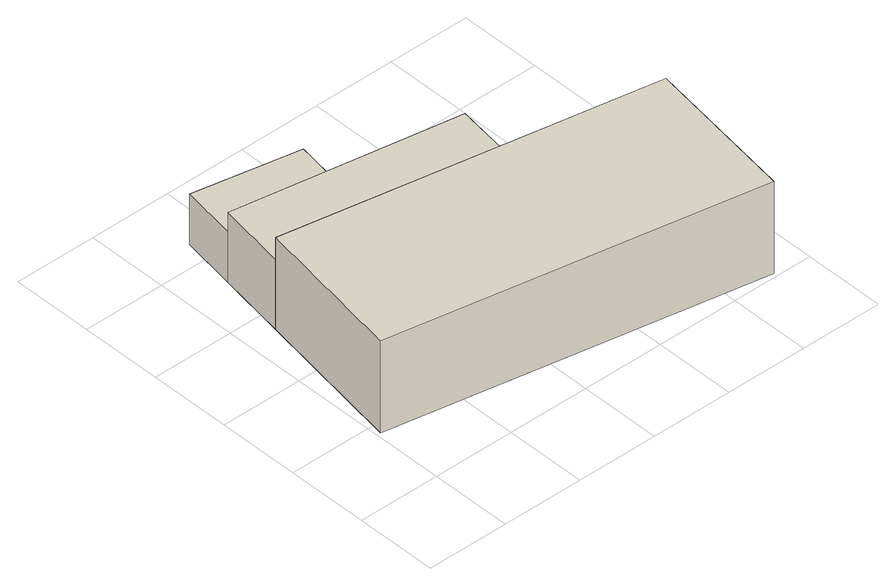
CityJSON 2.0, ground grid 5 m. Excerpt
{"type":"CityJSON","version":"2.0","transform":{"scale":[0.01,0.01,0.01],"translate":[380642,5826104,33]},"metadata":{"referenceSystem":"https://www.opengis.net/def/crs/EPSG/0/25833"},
"CityObjects":{
"building1":{"type":"Building","attributes":{"Gemeindeschluessel":"11000012","function":"31001_3200"},"address":[{"country":"Germany","locality":"Berlin","thoroughfareNumber":"50","thoroughfareName":"Scharfenberger Straße"}],"children":["building1-1","building1-2","building1-3"]},
"building1-1":{"type":"BuildingPart","attributes":{"BezugspunktDach":"2200","measuredHeight":7.45,"storeysAboveGround":1},"parents":["building1"],"geometry":[{"type":"Solid","lod":"1","boundaries":[[[[0,1,2,3]],[[4,5,6,7]],[[4,7,3,2]],[[5,4,2,1]],[[6,5,1,0]],[[7,6,0,3]]]]}]},
"building1-2":{"type":"BuildingPart","attributes":{"BezugspunktDach":"2200","measuredHeight":4.67,"storeysAboveGround":1},"parents":["building1"],"geometry":[{"type":"MultiSurface","lod":"1","boundaries":[[[8,9,10,11,12]],[[13,14,15,16,4]],[[13,4,12,11]],[[14,17,18,19,13,11,10]],[[15,14,10,9]],[[16,15,9,8]],[[4,16,8,12]],[[13,19,18,17]]]}]},
"building1-3":{"type":"BuildingPart","attributes":{"BezugspunktDach":"2200","measuredHeight":3.24,"storeysAboveGround":1},"parents":["building1"],"geometry":[{"type":"Solid","lod":"1","boundaries":[[[[18,20,21,19]],[[22,23,17,13]],[[22,13,19,21]],[[23,22,21,20]],[[17,23,20,18]],[[18,19,13,17]]]]}]}
},
"vertices":[
[2284,25,677],[2431,971,677],[185,1372,677],[26,436,677],[185,1372,88],[2431,971,88],[2284,25,88],[26,436,88],
[868,1202,538],[1567,1125,538],[1632,1565,538],[257,1797,538],[185,1372,538],[257,1797,88],[1632,1565,88],[1567,1125,88],[868,1202,88],[909,1687,88],[909,1687,412],[257,1797,412],
[964,2015,412],[315,2140,412],[315,2140,88],[964,2015,88]
]}
